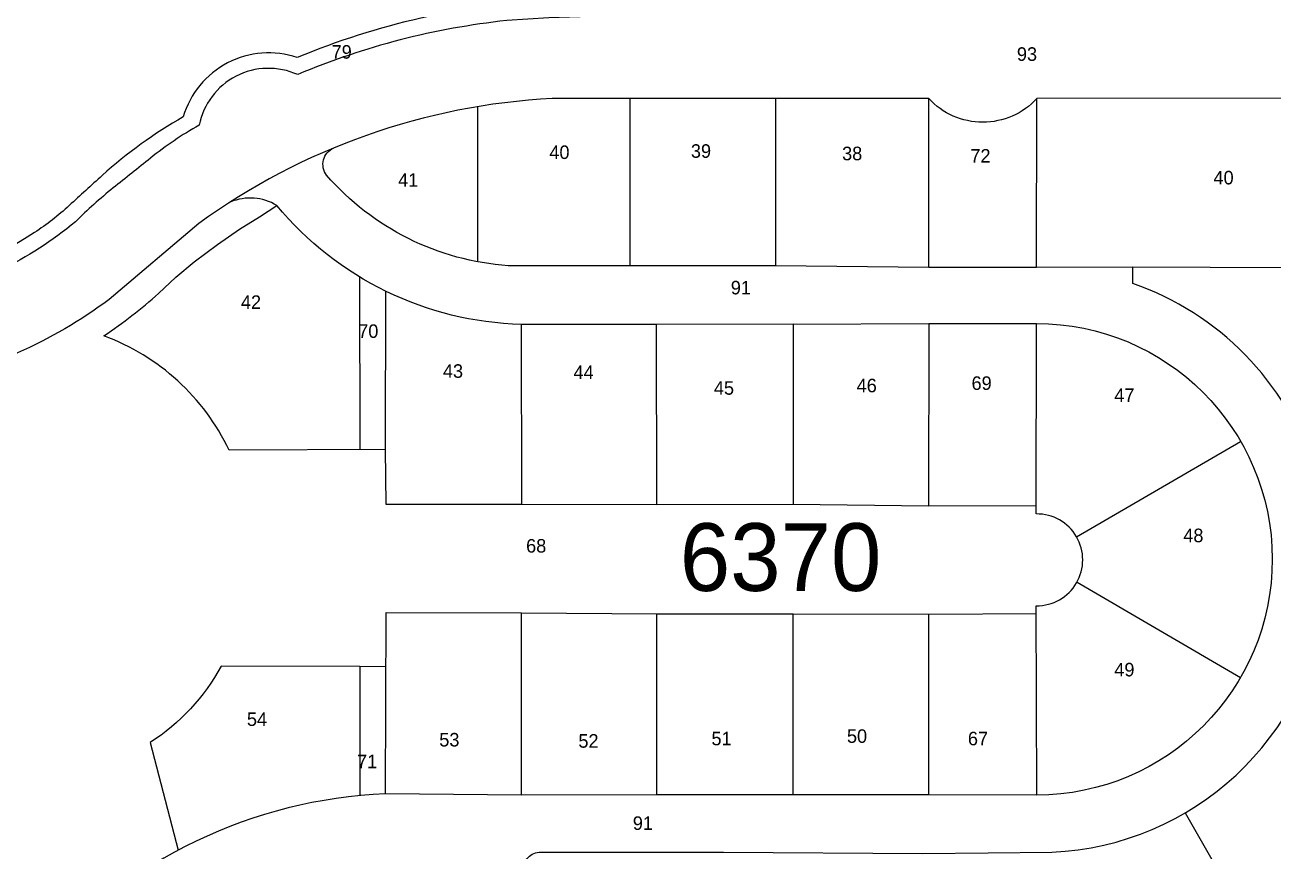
# Model space of a CAD drawing. Extents: x -493 to 187849, y -1657 to 664362.
# Drawn here: x 187047 to 187507.5, y 663526.1 to 663831 of the extents above; entities that cross this region are included whole.
import ezdxf

# ---------------------------------------------------------------- set-up
doc = ezdxf.new("R2010")
doc.units = 0
doc.header["$MEASUREMENT"] = 0
for name, color, linetype in [('1DXF_GUSH', 3, 'CONTINUOUS'), ('1G_GV_LIN', 1, 'CONTINUOUS'), ('HELKA', 3, 'CONTINUOUS')]:
    doc.layers.add(name, color=color, linetype=linetype)
doc.styles.get("Standard").update_dxf_attribs({"font": 'dimheb.shx'})

msp = doc.modelspace()

# ---------------------------------------------------------------- linework, layer by layer
at = {"layer": 'HELKA', "linetype": 'CONTINUOUS'}
for points in [[(187617.2, 663834.42), (187544.1, 663834.46), (187498.37, 663834.25), (187420.42, 663834.46, 0.453027), (187380.58, 663834.26), (187302.64, 663834.26), (187255.66, 663834.05), (187240.36, 663833.63), (187224.77, 663832.59, 0.073108), (187147.65, 663812.65, 0.482311), (187111.28, 663793.95, 0.042455), (187093.32, 663781.8, -0.001675), (187079.6, 663770.79, 0.028555), (187065.67, 663758.32, -0.055815), (187038.03, 663740.45, -0.059386), (187012.88, 663730.06, -0.491807), (187004.99, 663734.28, 26.251557)], [(187254.06, 663839.92), (187240.42, 663839.92, 0.086576), (187147.51, 663818.92, 0.427569), (187105.44, 663797.02, 0.055094), (187075.53, 663775.41, 0.001524), (187063.37, 663764.33, -0.0403), (187050.52, 663754.32, -0.083314), (187004.99, 663734.28, 0.095659)], [(187606.58, 663834.43), (187598.44, 663740.94), (187455.81, 663741.61), (187420.25, 663741.48), (187380.47, 663741.48), (187324, 663742.1), (187270.31, 663742.11), (187225.36, 663742.11, -0.199751), (187158.31, 663775.53, -0.480688), (187160.86, 663785.53, -0.215425)], [(187614.51, 663804.06), (187420.39, 663803.8, -0.437743), (187380.48, 663803.8), (187241.59, 663803.8, 0.14539), (187111.2, 663757.66), (187078.05, 663729.67, -0.110959), (187007.01, 663698.02, 0.400286), (186999.2, 663685.28), (187002.35, 663652.98), (187007.18, 663620.17, 0.081424), (187048.36, 663488.63), (187052.71, 663486.19)], [(187330.46, 663720.57), (187280.03, 663720.43), (187230.13, 663720.43, -0.216322), (187139.97, 663764.31, 0.243636), (187122.79, 663765.59, 2.513629)], [(187180.06, 663674.29), (187122.38, 663673.99, 0.195553), (187076.12, 663716.22, 0.036244), (187096.34, 663731.88), (187102.71, 663737.89), (187109.45, 663743.53), (187118.01, 663749.9), (187126.21, 663755.55), (187133.5, 663760.1), (187139.97, 663764.31)], [(187528.3, 663731.23), (187597.64, 663731.23), (187590.04, 663637.68), (187589.31, 663629.35, -0.388605), (187430.28, 663464.64), (187420.22, 663464.87), (187408.33, 663464.64), (187378.14, 663464.41), (187304.59, 663464.83), (187230.95, 663465.06)], [(187330.46, 663720.57), (187380.46, 663720.79), (187420.19, 663720.79, -0.999166), (187420.34, 663546.71), (187380.49, 663546.87), (187330.52, 663546.87), (187280.13, 663546.87), (187230.21, 663546.69), (187180.1, 663547.24, 0.203949), (187052.71, 663486.19, 2.239206)], [(187420.34, 663546.71), (187420.15, 663616.59, 1.01259), (187420.15, 663650.49), (187420.19, 663720.79)], [(187180.22, 663594.09), (187170.54, 663594.19), (187119.42, 663594.33, -0.125977), (187093.21, 663566.09), (187103.54, 663526.36)]]:
    msp.add_lwpolyline(points, format="xyb", dxfattribs=at)
for points in [[(187270.31, 663742.11), (187270.29, 663803.8)], [(187323.99, 663803.8), (187324, 663742.1)], [(187380.47, 663741.48), (187380.48, 663803.8)], [(187420.25, 663741.48), (187420.39, 663803.8)], [(187214.14, 663743.53), (187214.08, 663800.81)], [(187170.65, 663674.24), (187170.59, 663737.91)], [(187420.15, 663653.48), (187380.43, 663653.39), (187330.45, 663653.95), (187280.15, 663653.9), (187230.21, 663653.97), (187180.27, 663653.97), (187180.06, 663674.29), (187180.22, 663732.66)], [(187230.13, 663720.43), (187230.21, 663653.97)], [(187280.15, 663653.9), (187280.03, 663720.43)], [(187330.46, 663720.57), (187330.45, 663653.95)], [(187380.46, 663720.79), (187380.43, 663653.39)], [(187435, 663642.09), (187495.57, 663677.26)], [(187435.19, 663625.31), (187495.54, 663590.18)], [(187180.1, 663547.24), (187180.27, 663614.08), (187230.22, 663614.04), (187280.2, 663613.64), (187330.48, 663613.64), (187380.46, 663613.53), (187420.25, 663613.73)], [(187230.21, 663546.69), (187230.22, 663614.04)], [(187280.13, 663546.87), (187280.2, 663613.64)], [(187330.52, 663546.87), (187330.48, 663613.64)], [(187380.49, 663546.87), (187380.46, 663613.53)], [(187170.54, 663594.19), (187170.59, 663546.56)]]:
    msp.add_lwpolyline(points, dxfattribs=at)
at = {"layer": 'HELKA', "linetype": 'CONTINUOUS', "elevation": 124}
for points in [[(187528.23, 663667.31), (187522.52, 663667.22, 0.235826), (187455.74, 663735.57), (187455.81, 663741.61)], [(187231.18, 663457.06), (187230.95, 663465.06), (187230.72, 663519.01, -0.41683), (187237.35, 663525.64), (187304.82, 663525.64), (187378.23, 663525.18), (187402.47, 663525.41), (187425.96, 663525.63, 0.366197), (187527.32, 663619.76), (187527.78, 663629.59), (187528.46, 663637.59), (187528.23, 663667.31), (187528.3, 663731.23)]]:
    msp.add_lwpolyline(points, format="xyb", dxfattribs=at)
msp.add_lwpolyline([(187475.14, 663540.21), (187505.22, 663487.39)], dxfattribs=at)

# ---------------------------------------------------------------- texts
at = {"layer": '1DXF_GUSH'}
for s, p in [('79', (187160.16, 663818.52)), ('93', (187413.02, 663817.72)), ('40', (187240.51, 663781.49)), ('39', (187292.73, 663781.93)), ('38', (187348.52, 663781.04)), ('72', (187395.84, 663780.15)), ('41', (187184.71, 663771.23)), ('40', (187485.55, 663772.12)), ('91', (187307.46, 663731.52)), ('42', (187126.69, 663726.16)), ('70', (187169.98, 663715.46)), ('43', (187201.23, 663700.73)), ('44', (187249.43, 663700.29)), ('69', (187396.28, 663696.27)), ('45', (187301.21, 663694.49)), ('46', (187353.88, 663695.38)), ('47', (187448.95, 663691.81)), ('48', (187474.4, 663640.06)), ('68', (187231.93, 663636.22)), ('49', (187448.95, 663590.53)), ('54', (187128.92, 663572.24)), ('53', (187199.89, 663564.66)), ('52', (187251.22, 663564.21)), ('51', (187300.32, 663565.1)), ('50', (187350.31, 663565.99)), ('67', (187394.94, 663565.1)), ('71', (187169.54, 663556.63)), ('91', (187271.3, 663533.87))]:
    msp.add_text(s, height=5, dxfattribs=at).set_placement(p)
at = {"layer": '1G_GV_LIN'}
msp.add_text('6370', height=25, dxfattribs=at).set_placement((187288.64, 663622.07))

doc.saveas('drawing.dxf')
